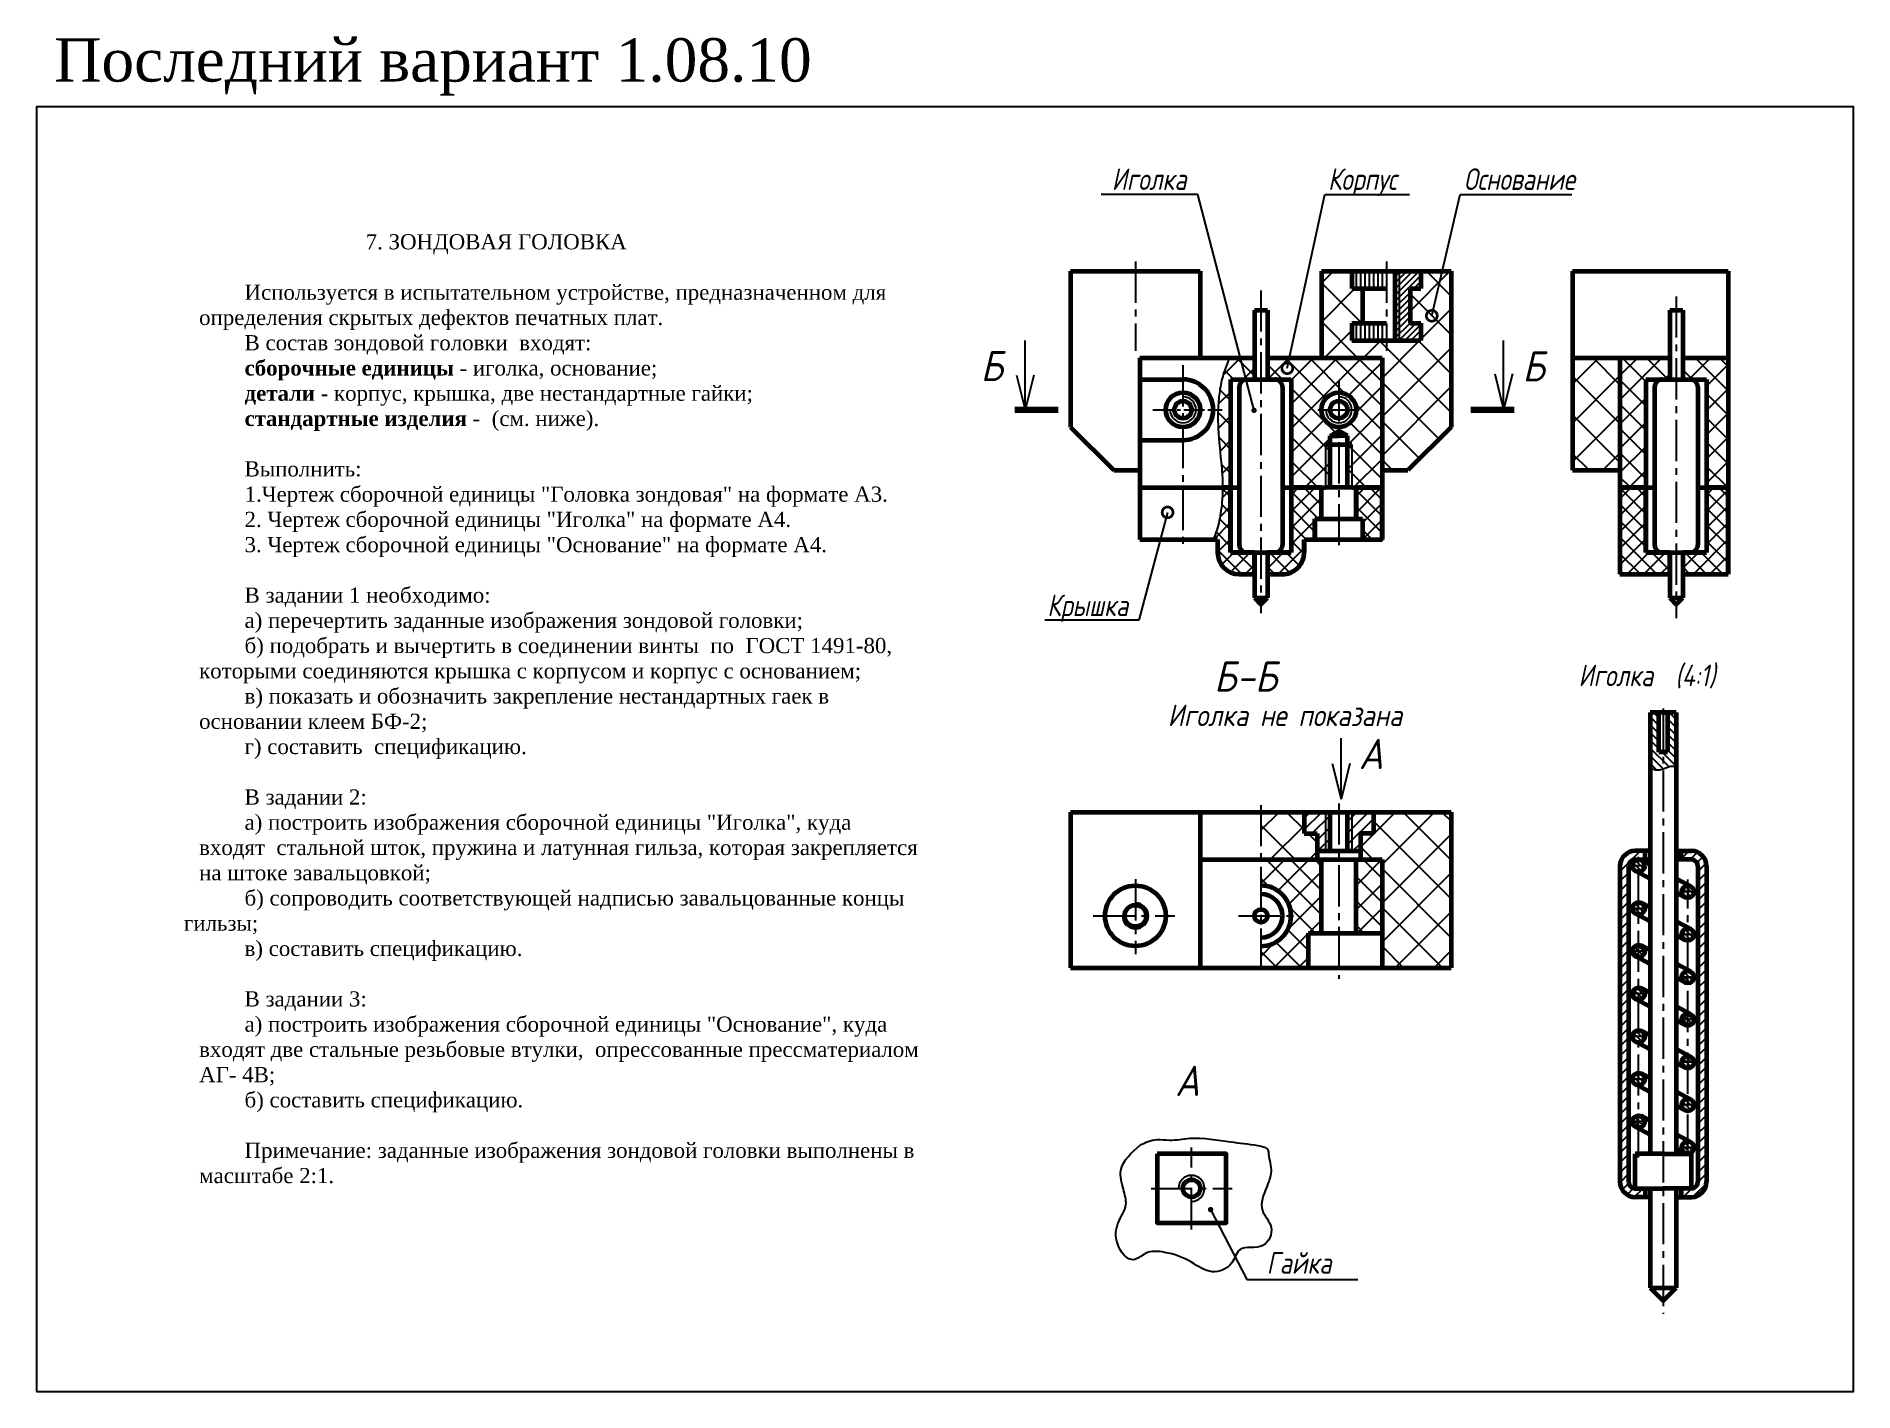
# Model space of a CAD drawing. Header units: millimetres. Extents: x 0 to 420, y 0 to 313.
import ezdxf
from ezdxf.enums import TextEntityAlignment as Align

# ---------------------------------------------------------------- set-up
doc = ezdxf.new("R2010")
doc.units = ezdxf.units.MM
doc.header["$LTSCALE"] = 0.5
doc.linetypes.add('CENTER2', pattern=[28.575, 19.05, -3.175, 3.175, -3.175])
doc.layers.get('0').update_dxf_attribs({"linetype": 'CONTINUOUS', "lineweight": 60})
doc.styles.get("Standard").update_dxf_attribs({"font": 'isocpeui.ttf', "width": 0.8})
doc.styles.add('стиль1', font='TIMES.TTF')
doc.dimstyles.new('ESKD_standart', dxfattribs={"dimtxt": 5, "dimasz": 5, "dimexe": 2, "dimexo": 0, "dimgap": 1, "dimtad": 1, "dimtoh": 1, "dimdec": 0, "dimzin": 1, "dimdsep": 46, "dimtxsty": 'Standard', "dimcen": 3, "dimdle": 1.25, "dimadec": 0, "dimazin": 0, "dimtfac": 1, "dimtdec": 0, "dimtmove": 0, "dimatfit": 3, "dimldrblk": 'DOT', "dimfxl": 0, "dimtvp": 1.5, "dimtolj": 1, "dimtzin": 1, "dimarcsym": 0})
doc.dimstyles.get("Standard").update_dxf_attribs({"dimtxt": 5, "dimasz": 5, "dimexe": 2, "dimexo": 0, "dimgap": 1.5, "dimtad": 1, "dimdec": 0, "dimzin": 0, "dimtxsty": 'Standard', "dimcen": 5, "dimadec": 0, "dimazin": 0, "dimtfac": 1, "dimtdec": 0, "dimtofl": 0, "dimtmove": 0, "dimatfit": 3, "dimldrblk": 'DOTSMALL', "dimfxl": 0, "dimtolj": 1, "dimtzin": 0, "dimarcsym": 0})
pattern_1 = [(135, (16.04026, -0.7388), (-0.561266, -0.561266), [])]

# ---------------------------------------------------------------- blocks, each defined once
blk = doc.blocks.new('_DotSmall')
at = {"color": 0, "linetype": 'ByBlock', "const_width": 0.5}
blk.add_lwpolyline([(-0.0625, 0, 1), (0.0625, 0, 1)], format="xyb", close=True, dxfattribs=at)

msp = doc.modelspace()

# ---------------------------------------------------------------- hatches: boundary and pattern name
at = {"lineweight": -3}
h = msp.add_hatch(dxfattribs=at)
h.set_pattern_fill('ANSI37', scale=2, style=0)
h.set_pattern_definition([(45, (36.6164, -4.1345), (-4.49013, 4.49013), []), (135, (36.6164, -4.1345), (-4.49013, -4.49013), [])])
h.paths.add_polyline_path([(327, 259), (320, 259), (320, 255), (317.5, 255), (317.5, 247), (320, 247), (320, 243), (304, 243), (304, 247), (306.5, 247), (306.5, 255), (304, 255), (304, 259), (297, 259), (297, 239), (311, 239), (311, 213), (317, 213), (327, 223)])
h = msp.add_hatch(dxfattribs=at)
h.set_pattern_fill('ANSI31', style=0)
h.set_pattern_definition([(45, (36.6164, -4.1345), (-0.7071068, 0.7071068), [])])
h.paths.add_polyline_path([(320, 247), (317.5, 247), (317.5, 255), (320, 255), (320, 259), (315, 259), (315, 243), (320, 243)])
h.paths.add_polyline_path([(315, 259), (314, 259), (314, 243), (315, 243)])
h = msp.add_hatch(dxfattribs=at)
h.set_pattern_fill('ANSI37', scale=1.25, style=0)
edge = h.paths.add_edge_path()
edge.add_line((276, 234), (281.5, 234))
edge.add_line((281.5, 234), (281.5, 239))
edge.add_line((281.5, 239), (275.75, 239))
edge.add_spline(control_points=[(275.75, 239), (275.23, 237.74), (274.22, 235.26), (273.42, 231.37), (273.16, 228.62), (273.1, 227.17), (273.1, 227)], knot_values=[0, 0, 0, 0, 4.08042, 8.013827, 11.854045, 12.366742, 12.366742, 12.366742, 12.366742], degree=3, periodic=0)
edge.add_spline(control_points=[(273.1, 227), (273.06, 225.92), (273.08, 221.88), (273.75, 215.9), (274.16, 210.97), (274.16, 209)], knot_values=[12.366742, 12.366742, 12.366742, 12.366742, 15.614943, 24.478229, 30.405526, 30.405526, 30.405526, 30.405526], degree=3, periodic=0)
edge.add_line((274.16, 209), (276, 209))
edge.add_line((276, 209), (276, 234))
h = msp.add_hatch(dxfattribs=at)
h.set_pattern_fill('ANSI37', scale=1.25, style=0)
h.paths.add_polyline_path([(311, 239), (284.5, 239), (284.5, 234), (286.25, 234), (290, 234), (290, 209), (297, 209), (298, 209), (298, 219), (299, 219), (299, 221), (301, 222.16), (301, 223, -0.414214), (297, 227, -1), (305, 227, -0.414214), (301, 223), (301, 222.16), (303, 221), (303, 219), (304, 219), (304, 209), (311, 209)])
h.paths.add_polyline_path([(304, 219), (303, 219), (303, 209), (304, 209)])
h.paths.add_polyline_path([(299, 219), (298, 219), (298, 209), (299, 209)])
h = msp.add_hatch(dxfattribs=at)
h.set_pattern_fill('ANSI37', scale=2, style=0)
h.set_pattern_definition([(45, (37.1494, -4.1345), (-4.49013, 4.49013), []), (135, (37.1494, -4.1345), (-4.49013, -4.49013), [])])
h.paths.add_polyline_path([(355, 213), (366, 213), (366, 239), (355, 239)])
h = msp.add_hatch(dxfattribs=at)
h.set_pattern_fill('ANSI37', scale=1.25, style=0)
h.set_pattern_definition([(45, (37.1494, -4.1345), (-2.80633, 2.80633), []), (135, (37.1494, -4.1345), (-2.80633, -2.80633), [])])
h.paths.add_polyline_path([(372, 234), (377.5, 234), (377.5, 239), (366, 239), (366, 209), (372, 209)])
h.paths.add_polyline_path([(391, 239), (380.5, 239), (380.5, 234), (382.25, 234), (386, 234), (386, 209), (391, 209)])
h = msp.add_hatch(dxfattribs=at)
h.set_pattern_fill('ANSI37', scale=0.85, style=0)
h.set_pattern_definition([(45, (36.6164, -4.1345), (-1.908304, 1.908304), []), (135, (36.6164, -4.1345), (-1.908304, -1.908304), [])])
h.paths.add_polyline_path([(297, 209), (290, 209), (290, 194), (284.5, 194), (284.5, 189), (288, 189, 0.182601), (291.31, 190.25), (291.75, 190.69, 0.182601), (293, 194), (293, 197), (295.49, 197), (295.5, 201.8), (297, 201.8)])
h.paths.add_polyline_path([(311, 209), (305, 209), (305, 201.8), (306.5, 201.8), (306.48, 197), (310.78, 197), (311, 197.22)])
edge = h.paths.add_edge_path()
edge.add_line((281.5, 194), (279.75, 194))
edge.add_line((279.75, 194), (276, 194))
edge.add_line((276, 194), (276, 209))
edge.add_line((276, 209), (274.16, 209))
edge.add_spline(control_points=[(274.16, 208.99), (274.17, 207.78), (274.1, 206.56), (273.99, 205.34)], knot_values=[30.412162, 30.412162, 30.412162, 30.412162, 34.066529, 34.066529, 34.066529, 34.066529], degree=3, periodic=0)
edge.add_spline(control_points=[(273.99, 205.34), (273.93, 204.78), (273.83, 203.96), (273.71, 203.15), (273.67, 202.89)], knot_values=[34.066529, 34.066529, 34.066529, 34.066529, 35.756494, 36.536469, 36.536469, 36.536469, 36.536469], degree=3, periodic=0)
edge.add_spline(control_points=[(273.67, 202.89), (273.57, 202.28), (273.45, 201.68), (273.32, 201.08)], knot_values=[36.536469, 36.536469, 36.536469, 36.536469, 38.372507, 38.372507, 38.372507, 38.372507], degree=3, periodic=0)
edge.add_spline(control_points=[(273.32, 201.08), (273.21, 200.59), (273.08, 200.1), (272.93, 199.61)], knot_values=[38.372507, 38.372507, 38.372507, 38.372507, 39.89552, 39.89552, 39.89552, 39.89552], degree=3, periodic=0)
edge.add_spline(control_points=[(272.93, 199.61), (272.89, 199.45), (272.76, 199.03), (272.61, 198.61), (272.51, 198.34)], knot_values=[39.89552, 39.89552, 39.89552, 39.89552, 40.385403, 41.232054, 41.232054, 41.232054, 41.232054], degree=3, periodic=0)
edge.add_spline(control_points=[(272.51, 198.34), (272.35, 197.89), (272.18, 197.45), (272, 197)], knot_values=[41.232054, 41.232054, 41.232054, 41.232054, 42.667412, 42.667412, 42.667412, 42.667412], degree=3, periodic=0)
edge.add_line((272, 197), (273, 197))
edge.add_line((273, 197), (273, 194))
edge.add_arc((278, 194), 5, 180, 270)
edge.add_line((278, 189), (281.5, 189))
edge.add_line((281.5, 189), (281.5, 194))
h = msp.add_hatch(dxfattribs=at)
h.set_pattern_fill('ANSI37', scale=0.85, style=0)
h.set_pattern_definition([(45, (37.1494, -4.1345), (-1.908304, 1.908304), []), (135, (37.1494, -4.1345), (-1.908304, -1.908304), [])])
h.paths.add_polyline_path([(391, 209), (386, 209), (386, 194), (380.5, 194), (380.5, 189), (391, 189)])
h.paths.add_polyline_path([(372, 209), (366, 209), (366, 189), (377.5, 189), (377.5, 194), (375.75, 194), (372, 194)])
h = msp.add_hatch(dxfattribs=at)
h.set_pattern_fill('ANSI31', scale=0.4, angle=90, style=0)
h.set_pattern_definition([(135, (16.0403, -0.7388), (-0.8980256, -0.8980256), [])])
edge = h.paths.add_edge_path()
edge.add_line((374.99, 157), (373, 157))
edge.add_line((373, 157), (373, 144.28))
edge.add_spline(control_points=[(373, 144.28), (373.36, 144.07), (374.3, 143.57), (375.36, 143.78), (376, 144)], knot_values=[0.154391, 0.154391, 0.154391, 0.154391, 1.359946, 3.281063, 3.281063, 3.281063, 3.281063], degree=3, periodic=0)
edge.add_line((376, 144), (376, 147.87))
edge.add_line((376, 147.87), (374.99, 147.87))
edge.add_line((374.99, 147.87), (374.99, 157))
edge = h.paths.add_edge_path()
edge.add_line((379, 157), (377.01, 157))
edge.add_line((377.01, 157), (377.01, 147.87))
edge.add_line((377.01, 147.87), (376, 147.87))
edge.add_line((376, 147.87), (376, 144))
edge.add_spline(control_points=[(376, 144), (376.12, 144.04), (376.84, 144.31), (377.81, 144.8), (378.7, 144.54), (379, 144.43)], knot_values=[3.281063, 3.281063, 3.281063, 3.281063, 3.636409, 5.453108, 6.38544, 6.38544, 6.38544, 6.38544], degree=3, periodic=0)
edge.add_line((379, 144.43), (379, 157))
h = msp.add_hatch(dxfattribs=at)
h.set_pattern_fill('ANSI37', scale=2, style=0)
h.set_pattern_definition([(45, (36.6164, 0.164), (-4.49013, 4.49013), []), (135, (36.6164, 0.164), (-4.49013, -4.49013), [])])
h.paths.add_polyline_path([(327, 134), (309, 134), (309, 129), (306, 129), (306, 123), (311, 123), (311, 98), (327, 98)])
h.paths.add_polyline_path([(295.99, 129), (293, 129), (293, 134), (283, 134), (283, 123), (296, 123)])
h = msp.add_hatch(dxfattribs=at)
h.set_pattern_fill('ANSI31', scale=0.6, style=0)
h.set_pattern_definition([(45, (36.6164, 0.1642), (-1.347038, 1.347038), [])])
h.paths.add_polyline_path([(309, 134), (304, 134), (304, 125), (306, 125), (306, 129), (309, 129)])
h.paths.add_polyline_path([(304, 134), (303, 134), (303, 125), (304, 125)])
h.paths.add_polyline_path([(299, 134), (298, 134), (298, 125), (299, 125)])
h.paths.add_polyline_path([(298, 134), (293, 134), (293, 129), (295.99, 129), (296, 125), (298, 125)])
h = msp.add_hatch(dxfattribs=at)
h.set_pattern_fill('ANSI37', scale=1.25, style=0)
h.set_pattern_definition([(45, (36.6164, 0.164), (-2.80633, 2.80633), []), (135, (36.6164, 0.164), (-2.80633, -2.80633), [])])
h.paths.add_polyline_path([(311, 123), (305, 123), (305, 106), (311, 106)])
h.paths.add_polyline_path([(297, 123), (283, 123), (283, 117, -1), (283, 103), (283, 98), (294, 98), (294, 106), (297, 106)])
h = msp.add_hatch(dxfattribs=at)
h.set_pattern_fill('ANSI31', scale=0.5, style=0)
h.set_pattern_definition([(45, (16.0403, -0.7388), (-1.122532, 1.122532), [])])
h.paths.add_polyline_path([(368, 121.5, -0.414214), (369.5, 123), (370.24, 123, -0.023716), (370.38, 123), (371.83, 123), (371.83, 125), (369.5, 125, 0.414214), (366, 121.5), (366, 48.5, 0.414214), (369.5, 45), (371.83, 45), (371.83, 47), (369.5, 47, -0.414214), (368, 48.5)])
h.paths.add_polyline_path([(386, 121.5, 0.414214), (382.5, 125), (380.17, 125), (380.17, 123), (382.5, 123, -0.414214), (384, 121.5), (384, 48.5, -0.414214), (382.5, 47), (380.17, 47), (380.17, 45), (382.5, 45, 0.414214), (386, 48.5)])
h = msp.add_hatch(dxfattribs=at)
h.set_pattern_fill('ANSI31', scale=0.25, angle=90, style=0)
h.set_pattern_definition(pattern_1)
edge = h.paths.add_edge_path()
edge.add_arc((370.31, 121.58), 1.42, 0, 360)
edge = h.paths.add_edge_path()
edge.add_arc((381.69, 115.58), 1.42, 0, 360)
edge = h.paths.add_edge_path()
edge.add_arc((381.69, 105.71), 1.42, 0, 360)
edge = h.paths.add_edge_path()
edge.add_arc((370.31, 111.71), 1.42, 0, 360)
edge = h.paths.add_edge_path()
edge.add_arc((370.31, 101.85), 1.42, 0, 360)
edge = h.paths.add_edge_path()
edge.add_arc((381.69, 95.86), 1.42, 0, 360)
h = msp.add_hatch(dxfattribs=at)
h.set_pattern_fill('ANSI31', scale=0.25, angle=90, style=0)
h.set_pattern_definition(pattern_1)
edge = h.paths.add_edge_path()
edge.add_arc((381.69, 86), 1.42, 0, 360)
edge = h.paths.add_edge_path()
edge.add_arc((381.69, 76.14), 1.42, 0, 360)
edge = h.paths.add_edge_path()
edge.add_arc((370.31, 91.99), 1.42, 0, 360)
edge = h.paths.add_edge_path()
edge.add_arc((370.31, 82.14), 1.42, 0, 360)
edge = h.paths.add_edge_path()
edge.add_arc((370.31, 72.28), 1.42, 0, 360)
edge = h.paths.add_edge_path()
edge.add_arc((381.69, 66.28), 1.42, 0, 360)
edge = h.paths.add_edge_path()
edge.add_arc((370.31, 62.42), 1.42, 0, 360)
edge = h.paths.add_edge_path()
edge.add_arc((381.69, 56.42), 1.42, 0, 360)

# ---------------------------------------------------------------- linework, layer by layer
at = {"color": 7, "linetype": 'CENTER2', "lineweight": -3}
for p, q in [((254, 261.26), (254, 240.65)), ((312, 261.26), (312, 240.65)), ((283, 254.6), (283, 179.95)), ((379, 253.21), (379, 178.79)), ((265, 237.29), (265, 194.46)), ((301, 233.78), (301, 194.46)), ((296.2, 227), (306.23, 227)), ((376, 157.91), (376, 17.99)), ((283, 135.62), (283, 96)), ((301, 136), (301, 95.46)), ((370.31, 54.16), (370.31, 123.67)), ((254, 118.48), (254, 101.16)), ((372.07, 121.59), (368.3, 121.59)), ((381.69, 54.57), (381.69, 118.37)), ((383.57, 115.58), (379.8, 115.58)), ((244.27, 110), (263.12, 110)), ((277.83, 110), (291.47, 110)), ((372.2, 111.71), (368.43, 111.71)), ((383.57, 105.71), (379.8, 105.71)), ((372.2, 101.85), (368.43, 101.85)), ((383.57, 95.86), (379.8, 95.86)), ((372.2, 91.99), (368.43, 91.99)), ((383.57, 86), (379.8, 86)), ((372.2, 82.14), (368.43, 82.14)), ((383.57, 76.14), (379.8, 76.14)), ((372.2, 72.28), (368.43, 72.28)), ((383.57, 66.28), (379.8, 66.28)), ((372.2, 62.42), (368.43, 62.42)), ((267, 37.52), (267, 56.48)), ((383.57, 56.42), (379.8, 56.42)), ((257.63, 47), (276.38, 47))]:
    msp.add_line(p, q, dxfattribs=at)
at = {"color": 7, "linetype": 'Continuous', "lineweight": 60, "ltscale": 5}
for p, q in [((239, 259), (269, 259)), ((239, 259), (239, 223)), ((269, 259), (269, 239)), ((297, 259), (297, 239)), ((297, 259), (327, 259)), ((304, 259), (304, 255)), ((314, 259), (314, 243)), ((320, 259), (320, 255)), ((327, 259), (327, 223)), ((355, 259), (391, 259)), ((355, 259), (355, 213)), ((391, 259), (391, 189)), ((304, 255), (312, 255)), ((306.5, 255), (306.5, 247)), ((317.5, 255), (317.5, 247)), ((317.5, 255), (320, 255)), ((281.5, 250), (281.5, 234)), ((281.5, 250), (284.5, 250)), ((284.5, 250), (284.5, 234)), ((377.5, 250), (380.5, 250)), ((377.5, 250), (377.5, 234)), ((380.5, 250), (380.5, 234)), ((304, 247), (312, 247)), ((304, 247), (304, 243)), ((317.5, 247), (320, 247)), ((320, 247), (320, 243)), ((304, 243), (320, 243)), ((255, 239), (281.5, 239)), ((255, 239), (255, 197)), ((284.5, 239), (311, 239)), ((311, 239), (311, 197)), ((355, 239), (377.5, 239)), ((366, 239), (366, 189)), ((380.5, 239), (391, 239)), ((255, 234), (265, 234)), ((276, 234), (290, 234)), ((276, 234), (276, 194)), ((278, 232.25), (278, 195.75)), ((288, 232.25), (288, 195.75)), ((290, 234), (290, 194)), ((372, 234), (372, 194)), ((372, 234), (386, 234)), ((374, 232.25), (374, 195.75)), ((384, 232.25), (384, 195.75)), ((386, 234), (386, 194)), ((239, 223), (249, 213)), ((327, 223), (317, 213)), ((255, 220), (265, 220)), ((249, 213), (255, 213)), ((311, 213), (317, 213)), ((355, 213), (366, 213)), ((255, 209), (278, 209)), ((288, 209), (298, 209)), ((304, 209), (311, 209)), ((366, 209), (374, 209)), ((384, 209), (391, 209)), ((295.5, 201.8), (295.49, 197)), ((295.5, 201.8), (306.5, 201.8)), ((306.5, 201.8), (306.48, 197)), ((255, 197), (273, 197)), ((273, 197), (273, 194)), ((276, 194), (290, 194)), ((281.5, 194), (281.5, 183.5)), ((284.5, 194), (284.5, 183.5)), ((293, 197), (293, 194)), ((293, 197), (311, 197)), ((310.78, 197), (311, 197.22)), ((372, 194), (386, 194)), ((377.5, 194), (377.5, 183.5)), ((380.5, 194), (380.5, 183.5)), ((278, 189), (281.5, 189)), ((284.5, 189), (288, 189)), ((291.31, 190.25), (291.75, 190.69)), ((366, 189), (377.5, 189)), ((380.5, 189), (391, 189)), ((281.5, 183.5), (283, 182)), ((281.5, 183.5), (284.5, 183.5)), ((283, 182), (284.5, 183.5)), ((377.5, 183.5), (380.5, 183.5)), ((377.5, 183.5), (379, 182)), ((379, 182), (380.5, 183.5)), ((376.04, 157), (373, 157)), ((373, 157), (373, 55)), ((374.99, 147.87), (374.99, 157)), ((376, 157), (377.01, 157)), ((379, 157), (376.04, 157)), ((377.01, 157), (377.01, 147.87)), ((379, 157), (379, 55)), ((377.01, 147.87), (374.99, 147.87)), ((239, 134), (239, 98)), ((239, 134), (327, 134)), ((269, 134), (269, 98)), ((293, 134), (293, 129.08)), ((309, 134), (309, 129)), ((327, 134), (327, 98)), ((292.99, 129), (295.99, 129)), ((295.99, 129), (296, 123)), ((306, 129), (306, 123)), ((309.01, 129), (306, 129)), ((269, 123), (298, 123)), ((296, 125), (298, 125)), ((304, 125), (306, 125)), ((304, 123), (311, 123)), ((311, 123), (311, 98)), ((373, 125), (369.5, 125)), ((369.5, 123), (373, 123)), ((371.83, 123), (371.83, 124.97)), ((379, 125), (382.5, 125)), ((382.5, 123), (379, 123)), ((380.17, 123), (380.17, 124.97)), ((366, 121.5), (366, 48.5)), ((368, 121.5), (368, 48.5)), ((384, 121.5), (384, 48.5)), ((386, 121.5), (386, 48.5)), ((294, 98), (294, 106)), ((294, 106), (311, 106)), ((294, 98), (294, 102.8)), ((239, 98), (327, 98)), ((369.5, 47), (369.5, 55)), ((376, 55), (369.5, 55)), ((376, 55), (382.5, 55)), ((376, 55), (382.5, 55)), ((376, 55), (382.5, 55)), ((376, 55), (382.5, 55)), ((376, 55), (382.5, 55)), ((376, 55), (382.5, 55)), ((376, 55), (382.5, 55)), ((382.5, 47), (382.5, 55)), ((369.5, 47), (376, 47)), ((371.83, 47), (371.83, 45.03)), ((373, 47), (373, 24)), ((382.5, 47), (376, 47)), ((379, 47), (379, 24)), ((380.17, 47), (380.17, 45.03)), ((373, 45), (369.5, 45)), ((379, 45), (382.5, 45)), ((373, 24), (376, 21)), ((373, 24), (379, 24)), ((376, 21), (379, 24))]:
    msp.add_line(p, q, dxfattribs=at)
at = {"color": 7, "linetype": 'Continuous', "lineweight": -3, "ltscale": 5}
for p, q in [((305, 259), (305, 255)), ((306, 259), (306, 255)), ((307, 259), (307, 255)), ((308, 259), (308, 255)), ((309, 259), (309, 255)), ((310, 259), (310, 255)), ((311, 259), (311, 255)), ((315, 259), (315, 243)), ((305, 247), (305, 243)), ((306, 247), (306, 243)), ((307, 247), (307, 243)), ((308, 247), (308, 243)), ((309, 247), (309, 243)), ((310, 247), (310, 243)), ((311, 247), (311, 243))]:
    msp.add_line(p, q, dxfattribs=at)
at = {"color": 7, "lineweight": -3}
for p, q in [((228.54, 227), (228.54, 243)), ((339.11, 227.02), (339.11, 243.02)), ((337.07, 235.27), (339.11, 227.02)), ((341.16, 235.27), (339.11, 227.02)), ((226.54, 235), (228.54, 227)), ((228.54, 227), (228.54, 235)), ((230.54, 235), (228.54, 227)), ((301.55, 136.96), (301.55, 151.04)), ((299.51, 145.2), (301.55, 136.96)), ((303.6, 145.2), (301.55, 136.96))]:
    msp.add_line(p, q, dxfattribs=at)
at = {"color": 7, "lineweight": 60}
for p, q in [((279.75, 234), (286.25, 234)), ((375.75, 234), (382.25, 234)), ((276, 209), (274.16, 209)), ((276, 194), (276, 209)), ((297, 209), (290, 209)), ((290, 209), (290, 194)), ((297, 201.8), (297, 209)), ((297, 201.8), (297, 209)), ((305, 201.8), (305, 209)), ((311, 209), (305, 209)), ((305, 209), (305, 201.8)), ((311, 197.22), (311, 209)), ((372, 209), (366, 209)), ((366, 209), (366, 189)), ((372, 194), (372, 209)), ((391, 209), (386, 209)), ((386, 209), (386, 194)), ((391, 189), (391, 209)), ((295.49, 197), (295.5, 201.8)), ((295.5, 201.8), (297, 201.8)), ((305, 201.8), (306.5, 201.8)), ((306.5, 201.8), (306.48, 197)), ((272, 197), (273, 197)), ((273, 197), (273, 194)), ((279.75, 194), (276, 194)), ((279.75, 194), (286.25, 194)), ((281.5, 194), (279.75, 194)), ((281.5, 189), (281.5, 194)), ((290, 194), (284.5, 194)), ((284.5, 194), (284.5, 189)), ((293, 194), (293, 197)), ((293, 197), (295.49, 197)), ((306.48, 197), (310.78, 197)), ((310.78, 197), (311, 197.22)), ((375.75, 194), (372, 194)), ((375.75, 194), (382.25, 194)), ((377.5, 194), (375.75, 194)), ((377.5, 189), (377.5, 194)), ((386, 194), (380.5, 194)), ((380.5, 194), (380.5, 189)), ((278, 189), (281.5, 189)), ((284.5, 189), (288, 189)), ((291.31, 190.25), (291.75, 190.69)), ((366, 189), (377.5, 189)), ((380.5, 189), (391, 189)), ((373, 157), (373, 139.75)), ((293, 134), (293, 129)), ((297, 123), (305, 123)), ((297, 106), (297, 123)), ((298, 125), (304, 125)), ((305, 106), (305, 123)), ((373, 121.77), (370.88, 122.89)), ((373, 118.55), (369.64, 120.32)), ((370.31, 121.57), (370.31, 121.57)), ((370.31, 121.57), (370.31, 121.57)), ((370.31, 121.57), (370.31, 121.57)), ((370.31, 121.57), (370.31, 121.57)), ((370.31, 121.57), (370.31, 121.57)), ((370.31, 121.57), (370.31, 121.57)), ((370.31, 121.57), (370.31, 121.57)), ((370.31, 121.57), (370.31, 121.57)), ((370.31, 121.57), (370.31, 121.57)), ((370.31, 121.57), (370.31, 121.57)), ((370.31, 121.57), (370.31, 121.57)), ((370.31, 121.57), (370.31, 121.57)), ((370.31, 121.57), (370.31, 121.57)), ((370.31, 121.57), (370.31, 121.57)), ((379, 118.61), (382.35, 116.84)), ((379, 115.39), (381.02, 114.32)), ((379, 114.15), (379, 114.15)), ((379, 114.15), (379, 114.15)), ((379, 114.15), (379, 114.15)), ((379, 114.15), (379, 114.15)), ((379, 114.15), (379, 114.15)), ((379, 114.15), (379, 114.15)), ((379, 114.15), (379, 114.15)), ((373, 108.68), (369.64, 110.45)), ((373, 108.68), (369.64, 110.45)), ((373, 108.68), (369.64, 110.45)), ((373, 108.68), (369.64, 110.45)), ((373, 108.68), (369.64, 110.45)), ((373, 108.68), (369.64, 110.45)), ((373, 108.68), (369.64, 110.45)), ((370.31, 111.71), (370.31, 111.71)), ((370.31, 111.71), (370.31, 111.71)), ((370.31, 111.71), (370.31, 111.71)), ((370.31, 111.71), (370.31, 111.71)), ((370.31, 111.71), (370.31, 111.71)), ((370.31, 111.71), (370.31, 111.71)), ((370.31, 111.71), (370.31, 111.71)), ((370.31, 111.71), (370.31, 111.71)), ((370.31, 111.71), (370.31, 111.71)), ((370.31, 111.71), (370.31, 111.71)), ((370.31, 111.71), (370.31, 111.71)), ((370.31, 111.71), (370.31, 111.71)), ((370.31, 111.71), (370.31, 111.71)), ((370.31, 111.71), (370.31, 111.71)), ((373, 111.91), (370.88, 113.02)), ((373, 111.91), (370.88, 113.02)), ((373, 111.91), (370.88, 113.02)), ((373, 111.91), (370.88, 113.02)), ((373, 111.91), (370.88, 113.02)), ((373, 111.91), (370.88, 113.02)), ((373, 111.91), (370.88, 113.02)), ((379, 108.76), (382.35, 106.98)), ((379, 105.53), (381.02, 104.46)), ((370.31, 101.85), (370.31, 101.85)), ((370.31, 101.85), (370.31, 101.85)), ((370.31, 101.85), (370.31, 101.85)), ((370.31, 101.85), (370.31, 101.85)), ((370.31, 101.85), (370.31, 101.85)), ((370.31, 101.85), (370.31, 101.85)), ((370.31, 101.85), (370.31, 101.85)), ((370.31, 101.85), (370.31, 101.85)), ((370.31, 101.85), (370.31, 101.85)), ((370.31, 101.85), (370.31, 101.85)), ((370.31, 101.85), (370.31, 101.85)), ((370.31, 101.85), (370.31, 101.85)), ((370.31, 101.85), (370.31, 101.85)), ((370.31, 101.85), (370.31, 101.85)), ((373, 102.05), (370.88, 103.16)), ((373, 102.05), (370.88, 103.16)), ((373, 102.05), (370.88, 103.16)), ((373, 102.05), (370.88, 103.16)), ((373, 102.05), (370.88, 103.16)), ((373, 102.05), (370.88, 103.16)), ((373, 102.05), (370.88, 103.16)), ((379, 104.29), (379, 104.29)), ((379, 104.29), (379, 104.29)), ((379, 104.29), (379, 104.29)), ((379, 104.29), (379, 104.29)), ((379, 104.29), (379, 104.29)), ((379, 104.29), (379, 104.29)), ((379, 104.29), (379, 104.29)), ((373, 98.82), (369.64, 100.6)), ((373, 98.82), (369.64, 100.6)), ((373, 98.82), (369.64, 100.6)), ((373, 98.82), (369.64, 100.6)), ((373, 98.82), (369.64, 100.6)), ((373, 98.82), (369.64, 100.6)), ((373, 98.82), (369.64, 100.6)), ((382.31, 97.15), (379, 98.89)), ((382.31, 97.15), (379, 98.89)), ((382.31, 97.15), (379, 98.89)), ((382.31, 97.15), (379, 98.89)), ((382.31, 97.15), (379, 98.89)), ((382.31, 97.15), (379, 98.89)), ((382.31, 97.15), (379, 98.89)), ((373, 92.19), (370.88, 93.3)), ((373, 92.19), (370.88, 93.3)), ((373, 92.19), (370.88, 93.3)), ((373, 92.19), (370.88, 93.3)), ((373, 92.19), (370.88, 93.3)), ((373, 92.19), (370.88, 93.3)), ((373, 92.19), (370.88, 93.3)), ((381.06, 94.58), (379, 95.67)), ((381.06, 94.58), (379, 95.67)), ((381.06, 94.58), (379, 95.67)), ((381.06, 94.58), (379, 95.67)), ((381.06, 94.58), (379, 95.67)), ((381.06, 94.58), (379, 95.67)), ((381.06, 94.58), (379, 95.67)), ((379, 94.43), (379, 94.43)), ((379, 94.43), (379, 94.43)), ((379, 94.43), (379, 94.43)), ((379, 94.43), (379, 94.43)), ((379, 94.43), (379, 94.43)), ((379, 94.43), (379, 94.43)), ((379, 94.43), (379, 94.43)), ((373, 88.97), (369.64, 90.74)), ((373, 88.97), (369.64, 90.74)), ((373, 88.97), (369.64, 90.74)), ((373, 88.97), (369.64, 90.74)), ((373, 88.97), (369.64, 90.74)), ((373, 88.97), (369.64, 90.74)), ((373, 88.97), (369.64, 90.74)), ((370.31, 91.99), (370.31, 91.99)), ((370.31, 91.99), (370.31, 91.99)), ((370.31, 91.99), (370.31, 91.99)), ((370.31, 91.99), (370.31, 91.99)), ((370.31, 91.99), (370.31, 91.99)), ((370.31, 91.99), (370.31, 91.99)), ((370.31, 91.99), (370.31, 91.99)), ((370.31, 91.99), (370.31, 91.99)), ((370.31, 91.99), (370.31, 91.99)), ((370.31, 91.99), (370.31, 91.99)), ((370.31, 91.99), (370.31, 91.99)), ((370.31, 91.99), (370.31, 91.99)), ((370.31, 91.99), (370.31, 91.99)), ((370.31, 91.99), (370.31, 91.99)), ((382.31, 87.29), (379, 89.03)), ((382.31, 87.29), (379, 89.03)), ((382.31, 87.29), (379, 89.03)), ((382.31, 87.29), (379, 89.03)), ((382.31, 87.29), (379, 89.03)), ((382.31, 87.29), (379, 89.03)), ((382.31, 87.29), (379, 89.03)), ((381.06, 84.72), (379, 85.81)), ((381.06, 84.72), (379, 85.81)), ((381.06, 84.72), (379, 85.81)), ((381.06, 84.72), (379, 85.81)), ((381.06, 84.72), (379, 85.81)), ((381.06, 84.72), (379, 85.81)), ((381.06, 84.72), (379, 85.81)), ((379, 84.57), (379, 84.57)), ((379, 84.57), (379, 84.57)), ((379, 84.57), (379, 84.57)), ((379, 84.57), (379, 84.57)), ((379, 84.57), (379, 84.57)), ((379, 84.57), (379, 84.57)), ((379, 84.57), (379, 84.57)), ((373, 79.11), (369.64, 80.88)), ((373, 79.11), (369.64, 80.88)), ((373, 79.11), (369.64, 80.88)), ((373, 79.11), (369.64, 80.88)), ((373, 79.11), (369.64, 80.88)), ((373, 79.11), (369.64, 80.88)), ((373, 79.11), (369.64, 80.88)), ((370.31, 82.14), (370.31, 82.14)), ((370.31, 82.14), (370.31, 82.14)), ((370.31, 82.14), (370.31, 82.14)), ((370.31, 82.14), (370.31, 82.14)), ((370.31, 82.14), (370.31, 82.14)), ((370.31, 82.14), (370.31, 82.14)), ((370.31, 82.14), (370.31, 82.14)), ((370.31, 82.14), (370.31, 82.14)), ((370.31, 82.14), (370.31, 82.14)), ((370.31, 82.14), (370.31, 82.14)), ((370.31, 82.14), (370.31, 82.14)), ((370.31, 82.14), (370.31, 82.14)), ((370.31, 82.14), (370.31, 82.14)), ((370.31, 82.14), (370.31, 82.14)), ((373, 82.33), (370.88, 83.45)), ((373, 82.33), (370.88, 83.45)), ((373, 82.33), (370.88, 83.45)), ((373, 82.33), (370.88, 83.45)), ((373, 82.33), (370.88, 83.45)), ((373, 82.33), (370.88, 83.45)), ((373, 82.33), (370.88, 83.45)), ((382.31, 77.43), (379, 79.17)), ((382.31, 77.43), (379, 79.17)), ((382.31, 77.43), (379, 79.17)), ((382.31, 77.43), (379, 79.17)), ((382.31, 77.43), (379, 79.17)), ((382.31, 77.43), (379, 79.17)), ((382.31, 77.43), (379, 79.17)), ((381.06, 74.86), (379, 75.95)), ((381.06, 74.86), (379, 75.95)), ((381.06, 74.86), (379, 75.95)), ((381.06, 74.86), (379, 75.95)), ((381.06, 74.86), (379, 75.95)), ((381.06, 74.86), (379, 75.95)), ((381.06, 74.86), (379, 75.95)), ((370.31, 72.28), (370.31, 72.28)), ((370.31, 72.28), (370.31, 72.28)), ((370.31, 72.28), (370.31, 72.28)), ((370.31, 72.28), (370.31, 72.28)), ((370.31, 72.28), (370.31, 72.28)), ((370.31, 72.28), (370.31, 72.28)), ((370.31, 72.28), (370.31, 72.28)), ((370.31, 72.28), (370.31, 72.28)), ((370.31, 72.28), (370.31, 72.28)), ((370.31, 72.28), (370.31, 72.28)), ((370.31, 72.28), (370.31, 72.28)), ((370.31, 72.28), (370.31, 72.28)), ((370.31, 72.28), (370.31, 72.28)), ((370.31, 72.28), (370.31, 72.28)), ((373, 72.47), (370.88, 73.59)), ((373, 72.47), (370.88, 73.59)), ((373, 72.47), (370.88, 73.59)), ((373, 72.47), (370.88, 73.59)), ((373, 72.47), (370.88, 73.59)), ((373, 72.47), (370.88, 73.59)), ((373, 72.47), (370.88, 73.59)), ((379, 74.72), (379, 74.72)), ((379, 74.72), (379, 74.72)), ((379, 74.72), (379, 74.72)), ((379, 74.72), (379, 74.72)), ((379, 74.72), (379, 74.72)), ((379, 74.72), (379, 74.72)), ((379, 74.72), (379, 74.72)), ((373, 69.25), (369.64, 71.02)), ((373, 69.25), (369.64, 71.02)), ((373, 69.25), (369.64, 71.02)), ((373, 69.25), (369.64, 71.02)), ((373, 69.25), (369.64, 71.02)), ((373, 69.25), (369.64, 71.02)), ((373, 69.25), (369.64, 71.02)), ((382.31, 67.57), (379, 69.32)), ((382.31, 67.57), (379, 69.32)), ((382.31, 67.57), (379, 69.32)), ((382.31, 67.57), (379, 69.32)), ((382.31, 67.57), (379, 69.32)), ((382.31, 67.57), (379, 69.32)), ((382.31, 67.57), (379, 69.32)), ((373, 62.62), (370.88, 63.73)), ((373, 62.62), (370.88, 63.73)), ((373, 62.62), (370.88, 63.73)), ((373, 62.62), (370.88, 63.73)), ((373, 62.62), (370.88, 63.73)), ((373, 62.62), (370.88, 63.73)), ((373, 62.62), (370.88, 63.73)), ((381.06, 65.01), (379, 66.09)), ((381.06, 65.01), (379, 66.09)), ((381.06, 65.01), (379, 66.09)), ((381.06, 65.01), (379, 66.09)), ((381.06, 65.01), (379, 66.09)), ((381.06, 65.01), (379, 66.09)), ((381.06, 65.01), (379, 66.09)), ((379, 64.86), (379, 64.86)), ((379, 64.86), (379, 64.86)), ((379, 64.86), (379, 64.86)), ((379, 64.86), (379, 64.86)), ((379, 64.86), (379, 64.86)), ((379, 64.86), (379, 64.86)), ((379, 64.86), (379, 64.86)), ((373, 59.39), (369.64, 61.16)), ((373, 59.39), (369.64, 61.16)), ((373, 59.39), (369.64, 61.16)), ((373, 59.39), (369.64, 61.16)), ((373, 59.39), (369.64, 61.16)), ((373, 59.39), (369.64, 61.16)), ((373, 59.39), (369.64, 61.16)), ((382.31, 57.71), (379, 59.46)), ((382.31, 57.71), (379, 59.46)), ((382.31, 57.71), (379, 59.46)), ((382.31, 57.71), (379, 59.46)), ((382.31, 57.71), (379, 59.46)), ((382.31, 57.71), (379, 59.46)), ((382.31, 57.71), (379, 59.46)), ((373, 55), (373, 55)), ((381.06, 55.15), (379, 56.23)), ((381.06, 55.15), (379, 56.23)), ((381.06, 55.15), (379, 56.23)), ((381.06, 55.15), (379, 56.23)), ((381.06, 55.15), (379, 56.23)), ((381.06, 55.15), (379, 56.23)), ((381.06, 55.15), (379, 56.23)), ((379, 55), (379, 55)), ((379, 55), (379, 55)), ((379, 55), (379, 55)), ((379, 55), (379, 55)), ((379, 55), (379, 55)), ((379, 55), (379, 55)), ((379, 55), (379, 55))]:
    msp.add_line(p, q, dxfattribs=at)
at = {"color": 7, "lineweight": 100}
for p, q in [((226.12, 227), (236.12, 227)), ((341.54, 227), (331.54, 227))]:
    msp.add_line(p, q, dxfattribs=at)
at = {"color": 7, "linetype": 'CENTER2', "lineweight": -3, "ltscale": 0.5}
msp.add_line((258.07, 227), (274.02, 227), dxfattribs=at)
at = {"color": 7, "lineweight": -3, "ltscale": 12}
for p, q in [((298, 209), (298, 219)), ((304, 219), (304, 209)), ((298, 125), (298, 134)), ((304, 134), (304, 125))]:
    msp.add_line(p, q, dxfattribs=at)
at = {"color": 7, "lineweight": 60, "ltscale": 12}
for p, q in [((298, 219), (304, 219)), ((299, 221), (301, 222.16)), ((299, 209), (299, 221)), ((299, 221), (301, 221)), ((303, 221), (301, 222.16)), ((303, 221), (301, 221)), ((303, 209), (303, 221)), ((304, 209), (298, 209)), ((298, 134), (304, 134)), ((299, 125), (299, 134)), ((303, 125), (303, 134))]:
    msp.add_line(p, q, dxfattribs=at)
at = {"color": 7, "lineweight": -3}
msp.add_lwpolyline([(0, 0), (420, 0), (420, 297), (0, 297)], close=True, dxfattribs=at)
at = {"color": 7, "lineweight": 60}
msp.add_lwpolyline([(259, 55), (259, 39), (275, 39), (275, 55)], close=True, dxfattribs=at)
at = {"color": 7, "linetype": 'Continuous', "lineweight": 60, "ltscale": 5}
for centre, radius in [((265, 227), 4), ((301, 227), 4), ((265, 227), 2), ((301, 227), 2), ((254, 110), 7), ((254, 110), 2.5), ((283, 110), 1.5)]:
    msp.add_circle(centre, radius, dxfattribs=at)
at = {"color": 7, "lineweight": 60}
for centre, radius in [((370.31, 121.58), 1.42), ((381.69, 115.58), 1.42), ((370.31, 111.71), 1.42), ((370.31, 111.71), 1.42), ((370.31, 111.71), 1.42), ((370.31, 111.71), 1.42), ((370.31, 111.71), 1.42), ((370.31, 111.71), 1.42), ((370.31, 111.71), 1.42), ((381.69, 105.71), 1.42), ((370.31, 101.85), 1.42), ((370.31, 101.85), 1.42), ((370.31, 101.85), 1.42), ((370.31, 101.85), 1.42), ((370.31, 101.85), 1.42), ((370.31, 101.85), 1.42), ((370.31, 101.85), 1.42), ((381.69, 95.86), 1.42), ((370.31, 91.99), 1.42), ((370.31, 91.99), 1.42), ((370.31, 91.99), 1.42), ((370.31, 91.99), 1.42), ((370.31, 91.99), 1.42), ((370.31, 91.99), 1.42), ((370.31, 91.99), 1.42), ((381.69, 86), 1.42), ((381.69, 86), 1.42), ((381.69, 86), 1.42), ((381.69, 86), 1.42), ((381.69, 86), 1.42), ((381.69, 86), 1.42), ((381.69, 86), 1.42), ((370.31, 82.14), 1.42), ((370.31, 82.14), 1.42), ((370.31, 82.14), 1.42), ((370.31, 82.14), 1.42), ((370.31, 82.14), 1.42), ((370.31, 82.14), 1.42), ((370.31, 82.14), 1.42), ((381.69, 76.14), 1.42), ((381.69, 76.14), 1.42), ((381.69, 76.14), 1.42), ((381.69, 76.14), 1.42), ((381.69, 76.14), 1.42), ((381.69, 76.14), 1.42), ((381.69, 76.14), 1.42), ((370.31, 72.28), 1.42), ((370.31, 72.28), 1.42), ((370.31, 72.28), 1.42), ((370.31, 72.28), 1.42), ((370.31, 72.28), 1.42), ((370.31, 72.28), 1.42), ((370.31, 72.28), 1.42), ((381.69, 66.28), 1.42), ((381.69, 66.28), 1.42), ((381.69, 66.28), 1.42), ((381.69, 66.28), 1.42), ((381.69, 66.28), 1.42), ((381.69, 66.28), 1.42), ((381.69, 66.28), 1.42), ((370.31, 62.42), 1.42), ((370.31, 62.42), 1.42), ((370.31, 62.42), 1.42), ((370.31, 62.42), 1.42), ((370.31, 62.42), 1.42), ((370.31, 62.42), 1.42), ((370.31, 62.42), 1.42), ((381.69, 56.42), 1.42), ((381.69, 56.42), 1.42), ((381.69, 56.42), 1.42), ((381.69, 56.42), 1.42), ((381.69, 56.42), 1.42), ((381.69, 56.42), 1.42), ((381.69, 56.42), 1.42), ((267, 47), 2)]:
    msp.add_circle(centre, radius, dxfattribs=at)
at = {"color": 7, "linetype": 'Continuous', "lineweight": 60, "ltscale": 5}
for centre, radius, start, end in [((265, 227), 7, 270, 90), ((278, 194), 5, 180, 270), ((288, 194), 5, 270, 0), ((369.5, 121.5), 3.5, 90, 180), ((369.5, 121.5), 1.5, 90, 180), ((382.5, 121.5), 3.5, 0, 90), ((382.5, 121.5), 1.5, 0, 90), ((369.5, 48.5), 3.5, 180, 270), ((369.5, 48.5), 1.5, 180, 270), ((382.5, 48.5), 1.5, 270, 0), ((382.5, 48.5), 3.5, 270, 0)]:
    msp.add_arc(centre, radius, start, end, dxfattribs=at)
at = {"color": 7, "lineweight": 60, "ltscale": 5}
for centre, start, end in [((279.75, 232.25), 90, 180), ((286.25, 232.25), 0, 90), ((375.75, 232.25), 90, 180), ((382.25, 232.25), 0, 90), ((279.75, 195.75), 180, 270), ((286.25, 195.75), 270, 0), ((375.75, 195.75), 180, 270), ((382.25, 195.75), 270, 0)]:
    msp.add_arc(centre, 1.75, start, end, dxfattribs=at)
at = {"color": 7, "lineweight": -3}
for centre, radius, start, end in [((265, 227), 3, 180, 90), ((301, 227), 3, 180, 90), ((266.98, 47), 3, 270.4584, 180), ((267, 47.03), 2, 293.0156, 208.6738)]:
    msp.add_arc(centre, radius, start, end, dxfattribs=at)
at = {"color": 7, "lineweight": 60}
for centre, radius, start, end in [((278, 194), 5, 180, 270), ((288, 194), 5, 318.6069, 0), ((288, 194), 5, 270, 311.3931), ((283, 110), 7, 270, 90), ((283, 110), 5, 270, 90)]:
    msp.add_arc(centre, radius, start, end, dxfattribs=at)
at = {"color": 7, "linetype": 'Continuous', "lineweight": -3, "ltscale": 5}
msp.add_arc((254, 110), 3, 180, 90, dxfattribs=at)
for points in [[(275.75, 239), (274.32, 235.18), (273.48, 231.33), (273.12, 227.51), (273.1, 223.75), (273.81, 214.92), (274.16, 209), (273.78, 203.66), (272.79, 199.14), (272, 197)], [(255.27, 57.12), (250.65, 51.15), (251.22, 46.81), (251.8, 43.2), (250.07, 39.15), (249.92, 34.09), (253.54, 30.48), (256.29, 31.92), (260.77, 32.21), (267, 29.9), (271.77, 27.73), (276.26, 29.75), (278.14, 32.79), (283.49, 33.8), (285.37, 37.99), (283.35, 41.9), (284.36, 47.39), (285.37, 50.86), (284.79, 54.91), (284.65, 55.78), (282.33, 56.89), (276.03, 57.74), (266.58, 58.58), (261.9, 58.16), (259.04, 58.27), (256.94, 57.8), (255.27, 57.12)]]:
    msp.add_spline(points, degree=3, dxfattribs=at)
at = {"color": 7, "lineweight": -3}
msp.add_spline([(372.86, 144.35), (374.1, 143.79), (376.35, 144.13), (378.1, 144.64), (379.22, 144.35)], degree=3, dxfattribs=at)
for points in [[(372.86, 144.35), (372.91, 144.33), (372.95, 144.3), (373, 144.28)], [(379, 144.43), (379.07, 144.41), (379.15, 144.38), (379.22, 144.35)]]:
    msp.add_open_spline(points, degree=3, dxfattribs=at)

# ---------------------------------------------------------------- texts
at = {"color": 1, "lineweight": -3, "style": 'стиль1'}
msp.add_text('Последний вариант 1.08.10', height=10, dxfattribs=at).set_placement((4.14, 302.87))
at = {"color": 7, "lineweight": -3}
for s, height, width, p in [('Иголка', 5, 0.8, (248.54, 277.81)), ('Корпус', 5, 0.8, (298.53, 277.81)), ('Основание', 5, 0.8, (329.92, 277.81)), ('Крышка', 5, 0.8, (233.64, 179.29)), ('Б-Б', 7, 0.9, (272.17, 161.83)), ('Иголка  (4:1)', 5, 0.8, (356.41, 163.09)), ('Гайка', 5, 0.8, (284.35, 27.27))]:
    msp.add_text(s, height=height, dxfattribs=dict(at, width=width)).set_placement(p)
at = {"color": 7, "lineweight": -3, "width": 0.9}
for s, p in [('Б', (220.8, 237.11)), ('Б', (346.03, 237.04)), ('А', (308.47, 147.43)), ('А', (266.02, 71.86))]:
    msp.add_text(s, height=7, dxfattribs=at).set_placement(p, align=Align.MIDDLE)
at = {"color": 7, "linetype": 'Continuous', "lineweight": -3, "width": 0.86}
msp.add_text('Иголка не показана', height=5, dxfattribs=at).set_placement((261.46, 153.86))
at = {"color": 7, "insert": (34.12, 273.42), "char_height": 3.5, "width": 170.2044, "attachment_point": 1, "style": 'стиль1'}
msp.add_mtext('{\\fTimes New Roman|b0|i0|c204|p18;^I^I^I^I\\P^I^I^I7. ЗОНДОВАЯ ГОЛОВКА\\P\\P\\pi-3.5,l3.5;^IИспользуется в испытательном устройстве, предназначенном для определения скрытых дефектов печатных плат.\\P\\pi0,l0;^IВ состав зондовой головки  входят:\\P^I\\fTimes New Roman|b1|i0|c204|p18;сборочные единицы\\fTimes New Roman|b0|i0|c204|p18; - иголка, основание;\\P^I\\fTimes New Roman|b1|i0|c204|p18;детали\\fTimes New Roman|b0|i0|c204|p18; - корпус, крышка, две нестандартные гайки;\\P^I\\fTimes New Roman|b1|i0|c204|p18;стандартные изделия \\fTimes New Roman|b0|i0|c204|p18;-  (см. ниже).\\P\\P^IВыполнить:\\P^I1.Чертеж сборочной единицы "Головка зондовая" на формате А3.\\P^I2. Чертеж сборочной единицы "Иголка" на формате А4.\\P^I3. Чертеж сборочной единицы "Основание" на формате А4.\\P\\P^IВ задании 1 необходимо:\\P^Iа) перечертить заданные изображения зондовой головки;\\P\\pi-3.5,l3.5;^Iб) подобрать и вычертить в соединении винты  по  ГОСТ 1491-80, которыми соединяются крышка с корпусом и корпус с основанием;\\P^Iв) показать и обозначить закрепление нестандартных гаек в основании клеем БФ-2;\\P\\pi0,l0;^Iг) составить  спецификацию.\\P\\P^IВ задании 2:\\P\\pi-3.5,l3.5;^Iа) построить изображения сборочной единицы "Иголка", куда  входят  стальной шток, пружина и латунная гильза, которая закрепляется на штоке завальцовкой; \\P\\pi0,l0;^Iб) сопроводить соответствующей надписью завальцованные концы гильзы;\\P^Iв) составить спецификацию.\\P\\P^IВ задании 3:\\P\\pi-3.5,l3.5;^Iа) построить изображения сборочной единицы "Основание", куда  входят две стальные резьбовые втулки,  опрессованные прессматериалом АГ- 4В;\\P\\pi0,l0;^Iб) составить спецификацию.\\P^I\\P\\pi-3.5,l3.5;^IПримечание: заданные изображения зондовой головки выполнены в масштабе 2:1.\\P\\pi0,l0;^I^I^I}', dxfattribs=at)

# ---------------------------------------------------------------- leaders
at = {"color": 7, "lineweight": -3}
for points, override in [([(281.43, 226.86), (268.43, 276.78), (246.1, 276.78)], {"dimgap": 1.5, "dimtad": 0, "dimldrblk": 'DotSmall'}), ([(289.11, 236.6), (297.76, 276.78), (317.36, 276.78)], {"dimgap": 1.5, "dimtad": 0}), ([(322.51, 248.72), (329.03, 276.78), (354.89, 276.78)], {"dimgap": 1.5, "dimtad": 0}), ([(261.44, 203.27), (254.83, 178.32), (233.04, 178.32)], {"dimgap": 1.5, "dimtad": 0})]:
    msp.add_leader(points, dimstyle='Standard', override=override, dxfattribs=at)
at = {"color": 7, "linetype": 'Continuous', "lineweight": -3, "ltscale": 5}
msp.add_leader([(271.38, 42.1), (279.79, 25.93), (305.38, 25.93)], dimstyle='ESKD_standart', override={"dimgap": 1, "dimtad": 0, "dimldrblk": 'DotSmall'}, dxfattribs=at)

doc.saveas('drawing.dxf')
